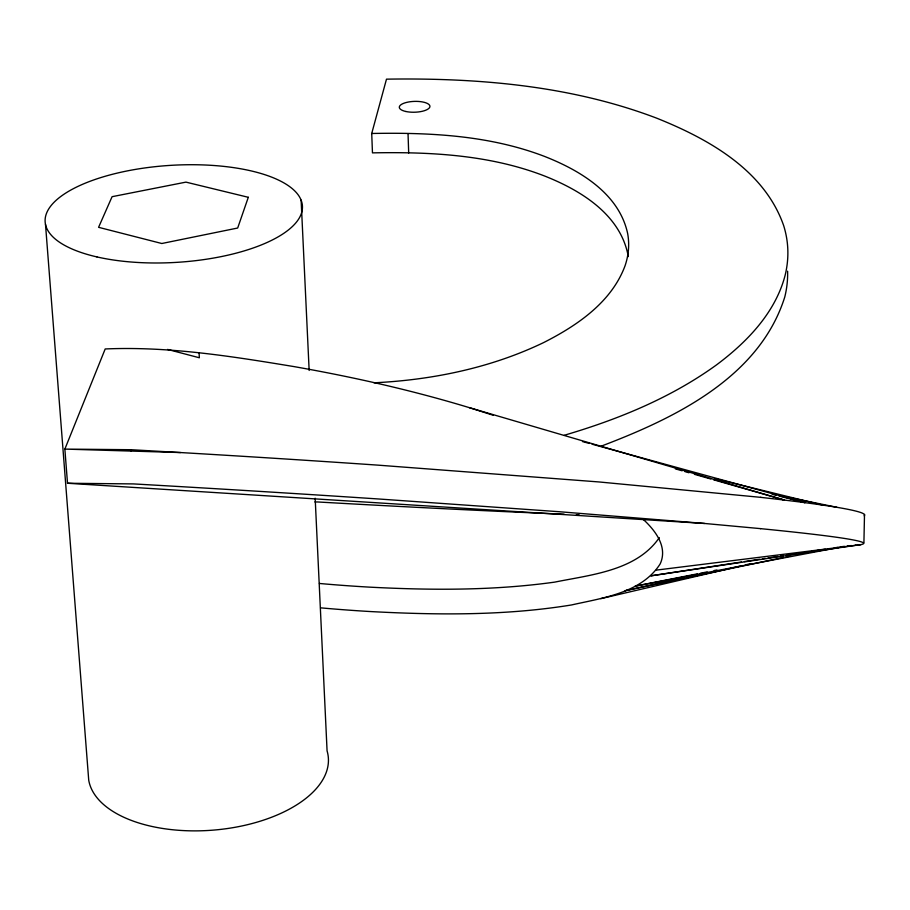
<?xml version="1.0" encoding="UTF-8"?>
<svg xmlns="http://www.w3.org/2000/svg" width="910" height="910" viewBox="0 0 910 910"><rect width="100%" height="100%" fill="white"/><g stroke="black" fill="none" stroke-linecap="round" stroke-linejoin="round"><path stroke-width="1.36" d="M863.909 542.883L864.5 514.468M628.218 256.62A403.096 159.193 -3.3 0 0 627.775 253.935C619.187 213.736 580.148 190.088 544.612 176.017C489.955 154.802 430.453 151.754 372.463 152.869L371.724 133.486L386.488 79.159C477.716 77.725 570.763 85.472 656.679 118.163C708.287 138.832 764.264 169.988 783.658 225.589A586.359 229.456 -3.4 0 1 785 275.787C775.081 313.154 746.814 342.205 716.659 364.785C670.966 397.875 618.049 419.476 564.189 435.287M659.329 537.617C636.545 570.775 591.056 574.745 554.736 582.116C493.413 590.67 431.226 590.351 369.505 587.132A363.135 77.953 7.5 0 1 319.421 583.469M320.559 607.835A361.884 75.052 7.5 0 0 370.507 611.554C437.483 615.103 505.13 615.774 571.525 604.957C602.625 597.927 641.3 593.104 660.091 564.041A550.277 116.912 8 0 0 645.088 521.111L643.063 519.326M601.283 446.127C674.594 418.316 759.44 377.548 784.784 296.956A584.88 232.084 -3.5 0 0 787.605 271.157M600.793 598.666L742.537 565.565M745.29 564.917L750.795 563.631M681.624 578.168L625.068 590.738L783.317 557.5M786.104 556.92L788.879 556.328M697.504 573.823L635.135 586.165L844.844 546.341M700.268 573.277L707.195 571.901M714.122 570.536L716.898 569.99M741.536 562.005L650.821 575.848L855.457 545.34M744.334 561.572L759.691 559.229M762.478 558.808L765.264 558.376M768.063 557.955L777.834 556.465M780.621 556.044L783.419 555.612M786.206 555.191L795.977 553.701M798.764 553.269L801.562 552.848M804.349 552.415L807.147 551.995M811.333 551.358L814.12 550.925M816.907 550.505L819.705 550.072M822.492 549.651L825.29 549.231M835.062 547.729L837.848 547.308M840.635 546.887L843.433 546.455M656.292 570.115L860.86 544.692M374.055 382.803C432.296 379.959 490.763 367.981 543.532 342.626C576.929 325.712 611.418 302.404 625.022 265.868A404.097 157.385 -3.3 0 0 627.604 233.301C618.857 193.295 579.659 170.17 544.26 156.304C489.398 135.34 429.827 132.371 371.724 133.486M713.542 479.786L784.522 500.079L469.287 407.635C411.855 390.242 353.216 377.013 294.123 366.616C231.652 356.31 168.737 346.209 105.196 348.962L64.86 449.096L67.511 483.255L704.59 523.466L760.658 528.642M180.578 452.554L131.108 449.711L64.86 449.096L180.578 452.554A622.747 19.781 3.5 0 1 378.06 465.147L598.973 481.947L760.908 497.361M67.511 483.255L133.486 483.915A619.642 14.696 3.5 0 1 379.379 499.033L559.252 511.716L704.59 523.466M314.883 501.945L317.67 501.967A606.037 18.837 3.5 0 0 564.12 514.184M576.337 514.685L579.124 514.798M786.877 497.076L836.893 507.291M715.158 478.74L822.515 505.05M772.158 494.323L776.264 495.37M779.017 496.064L805.066 502.65L592.069 444.194M167.565 349.417L199.347 357.766L199.074 352.807M582.514 441.577L589.339 443.443M675.322 468.855L682.147 470.8M684.877 471.585L688.972 472.756M694.432 474.315L710.812 479.001M469.287 407.635L493.231 415.267M131.108 449.711L131.245 451.155M45.5 224.372L88.725 780.166A120.393 62.87 -4.7 0 0 222.734 829.158A120.393 62.87 -4.7 0 0 327.077 750.886L315.167 498.214M301.13 200.12L309.15 370.461M408.033 133.599L408.692 152.994M760.385 528.63A671.17 15.732 3.5 0 1 855.241 545.329M851.601 545.591A671.17 15.732 3.5 0 1 847.369 545.807M760.635 497.349A673.616 21.169 3.5 0 1 864.147 515.799M248.305 197.299L237.681 228.023L161.809 243.505L98.587 227.318L112.089 196.685L185.947 182.125L248.305 197.299M405.871 111.498A15.333 5.426 -1.8 0 0 429.884 106.811A15.333 5.426 -1.8 0 0 408.078 102.079A15.333 5.426 -1.8 0 0 405.871 111.498M96.904 256.916A128.89 48.594 -3.5 0 0 301.597 212.769A128.89 48.594 -3.5 0 0 122.884 171.819A128.89 48.594 -3.5 0 0 96.904 256.916"/></g></svg>
